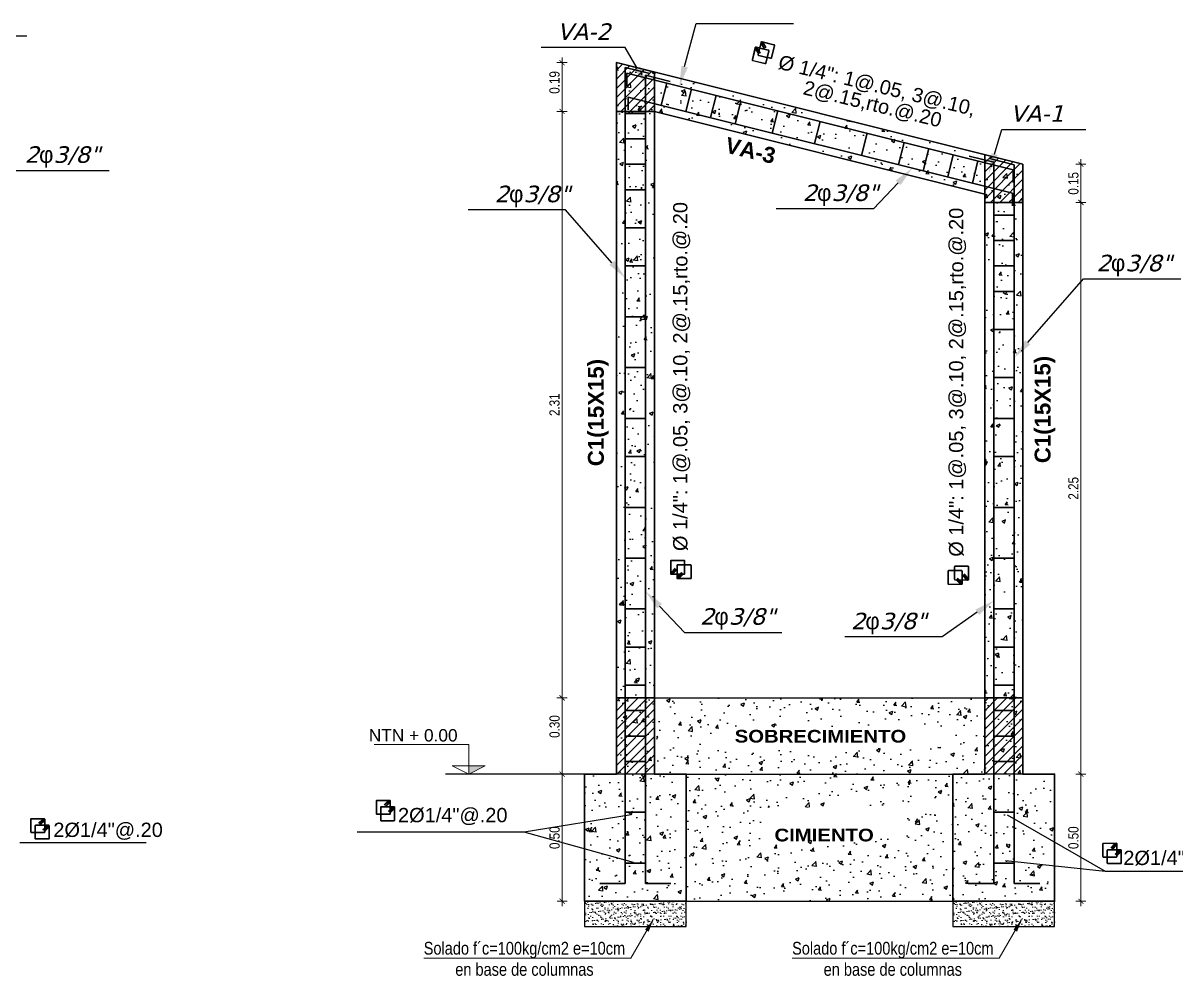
# Model space of a CAD drawing. Header units: metres. Extents: x 912 to 1393, y 476 to 584.
# Drawn here: x 1207.503 to 1212.041, y 494.8 to 498.55 of the extents above; entities that cross this region are included whole.
import ezdxf
from ezdxf import colors
from ezdxf.entities.mleader import LeaderData, LeaderLine
from ezdxf.math import Vec2, Vec3

# ---------------------------------------------------------------- set-up
doc = ezdxf.new("R2010")
doc.units = ezdxf.units.M
doc.linetypes.add('ACAD_ISO04W100', pattern=[30, 24, -3, 0, -3])
for name, color, linetype, lineweight in [('-Achurado', 251, 'Continuous', 5), ('-Acotado', 251, 'Continuous', 5), ('01', 7, 'Continuous', 35), ('A_Columnas', 7, 'Continuous', 40), ('Cotas', 7, 'Continuous', 20), ('Especificaciones', 7, 'Continuous', 20), ('Flechas', 122, 'Continuous', 20), ('Muro Alto', 5, 'Continuous', 40), ('pisos', 8, 'Continuous', 13), ('PL-03', 7, 'Continuous', 30), ('TEXTO', 7, 'Continuous', 20)]:
    doc.layers.add(name, color=color, linetype=linetype, lineweight=lineweight)
doc.layers.add('FIC-2ES_TEXTO', color=7, linetype='Continuous')
doc.styles.add('-Arial Narrow', font='ARIALN.TTF')
doc.styles.add('ARIAL', font='arial.ttf')
doc.styles.add('R80_50', font='verdanai.ttf', dxfattribs={"height": 0.065})
doc.styles.add('ROMANS', font='ARIALN.TTF')
doc.styles.add('style1', font='arial.ttf')
doc.styles.add('sw 721', font='swissel.ttf')
doc.dimstyles.new('corte 25', dxfattribs={"dimtxt": 0.05, "dimasz": 0.025, "dimexe": 0.025, "dimexo": 0.0125, "dimgap": 0.025, "dimtad": 1, "dimtih": 1, "dimtoh": 1, "dimzin": 4, "dimdsep": 46, "dimtxsty": 'ARIAL', "dimblk": 'ARCHTICK', "dimcen": 0.025, "dimdle": 0.025, "dimclrd": 256, "dimclre": 256, "dimclrt": 7, "dimadec": 0, "dimazin": 0, "dimtfac": 1, "dimtix": 1, "dimtmove": 0, "dimatfit": 3, "dimfxl": 0.1, "dimlwd": -1, "dimarcsym": 0})
doc.dimstyles.new('Esc 1_20n', dxfattribs={"dimscale": 0.02, "dimtxt": 2, "dimasz": 1, "dimexe": 1, "dimexo": 1, "dimgap": 0.45, "dimtad": 1, "dimtoh": 1, "dimzin": 3, "dimdsep": 46, "dimtxsty": '-Arial Narrow', "dimblk": 'ARCHTICK', "dimcen": 1, "dimdle": 1, "dimclrd": 252, "dimclre": 252, "dimclrt": 252, "dimadec": 0, "dimazin": 0, "dimtfac": 1, "dimtix": 1, "dimtmove": 1, "dimatfit": 2, "dimldrblk": 'ARCHTICK', "dimfxl": 1, "dimfxlon": 1, "dimtolj": 2, "dimlwd": 5, "dimlwe": 5, "dimarcsym": 0})
pattern_1 = [(50, (-36.54164, -3.57818), (0.145747735, -0.012751268), [0.01524, -0.16764]), (355, (-36.54164, -3.57818), (-0.028194737, 0.152845476), [0.012192, -0.134112467]), (100.451445, (-36.5295, -3.57925), (0.117552998, 0.140094202), [0.012952007, -0.142472196]), (46.1842, (-36.54164, -3.53754), (0.216863233, -0.033633862), [0.02286, -0.25146]), (96.635558, (-36.52357, -3.54035), (0.189923307, 0.1979409), [0.01942802, -0.213708487]), (351.184151, (-36.54164, -3.53754), (0.189923307, 0.1979409), [0.018287974, -0.201167786]), (21, (-36.52132, -3.5477), (0.121291513, -0.081812159), [0.01524, -0.16764]), (326, (-36.52132, -3.5477), (0.049441623, 0.147350373), [0.012192, -0.134112]), (71.451445, (-36.51121, -3.55452), (0.170733135, 0.065538215), [0.012952007, -0.14247195]), (37.5, (-36.54164, -3.578183), (0.0024708826, 0.067644031), [0, -0.1324864, 0, -0.136144, 0, -0.13462]), (7.5, (-36.54164, -3.57818), (0.05345573, 0.08014446), [0, -0.0776224, 0, -0.1294384, 0, -0.051308]), (327.5, (-36.586955, -3.578183), (0.1084724761, -0.0045829952), [0, -0.0508, 0, -0.158496, 0, -0.210312]), (317.5, (-36.60728, -3.57818), (0.118503345, 0.020341193), [0, -0.06604, 0, -0.1052576, 0, -0.149352])]
pattern_2 = [(50, (-37.39164, -3.57818), (0.145747735, -0.012751268), [0.01524, -0.16764]), (355, (-37.39164, -3.57818), (-0.028194737, 0.152845476), [0.012192, -0.134112467]), (100.451445, (-37.3795, -3.57925), (0.117552998, 0.140094202), [0.012952007, -0.142472196]), (46.1842, (-37.39164, -3.53754), (0.216863233, -0.033633862), [0.02286, -0.25146]), (96.635558, (-37.37357, -3.54035), (0.189923307, 0.1979409), [0.01942802, -0.213708487]), (351.184151, (-37.39164, -3.53754), (0.189923307, 0.1979409), [0.018287974, -0.201167786]), (21, (-37.37132, -3.5477), (0.121291513, -0.081812159), [0.01524, -0.16764]), (326, (-37.37132, -3.5477), (0.049441623, 0.147350373), [0.012192, -0.134112]), (71.451445, (-37.36121, -3.55452), (0.170733135, 0.065538215), [0.012952007, -0.14247195]), (37.5, (-37.39164, -3.578183), (0.0024708826, 0.067644031), [0, -0.1324864, 0, -0.136144, 0, -0.13462]), (7.5, (-37.39164, -3.57818), (0.05345573, 0.08014446), [0, -0.0776224, 0, -0.1294384, 0, -0.051308]), (327.5, (-37.436955, -3.578183), (0.1084724761, -0.0045829952), [0, -0.0508, 0, -0.158496, 0, -0.210312]), (317.5, (-37.45728, -3.57818), (0.118503345, 0.020341193), [0, -0.06604, 0, -0.1052576, 0, -0.149352])]

# ---------------------------------------------------------------- blocks, each defined once
blk = doc.blocks.new('ESTRIBOS')
at = {"layer": 'Especificaciones', "linetype": 'ACAD_ISO04W100'}
for p, q in [((1246.6824, 500.7601), (1246.6824, 500.808)), ((1246.6855, 500.8065), (1246.6994, 500.7926)), ((1246.6994, 500.8125), (1246.6869, 500.8125)), ((1246.6994, 500.8101), (1246.6869, 500.8101)), ((1246.6884, 500.8095), (1246.6994, 500.7984)), ((1246.6913, 500.8101), (1246.6994, 500.8019)), ((1246.6994, 500.7855), (1246.6994, 500.8334)), ((1246.7007, 500.8302), (1246.7181, 500.8128)), ((1246.7019, 500.7855), (1246.7019, 500.829)), ((1246.7349, 500.8125), (1246.7019, 500.8125)), ((1246.7349, 500.8101), (1246.7019, 500.8101)), ((1246.7025, 500.8319), (1246.7199, 500.8145)), ((1246.7519, 500.8379), (1246.7039, 500.8379)), ((1246.7519, 500.8354), (1246.7039, 500.8354)), ((1246.7054, 500.8348), (1246.7228, 500.8174)), ((1246.7083, 500.8354), (1246.7245, 500.8192)), ((1246.7199, 500.8145), (1246.7181, 500.8128)), ((1246.7369, 500.808), (1246.7369, 500.7601)), ((1246.7394, 500.8083), (1246.7394, 500.7601)), ((1246.7539, 500.8334), (1246.7539, 500.7855)), ((1246.7564, 500.8337), (1246.7564, 500.7855)), ((1246.6837, 500.8048), (1246.6994, 500.7891)), ((1246.6849, 500.7601), (1246.6849, 500.8037)), ((1246.7019, 500.7994), (1246.7075, 500.7938)), ((1246.7019, 500.796), (1246.7058, 500.7921)), ((1246.7019, 500.7901), (1246.7029, 500.7891)), ((1246.7029, 500.7891), (1246.7019, 500.7882)), ((1246.7039, 500.7834), (1246.7369, 500.7834)), ((1246.7039, 500.7809), (1246.7369, 500.7809)), ((1246.7075, 500.7938), (1246.7058, 500.7921)), ((1246.7394, 500.7834), (1246.7519, 500.7834)), ((1246.7394, 500.7809), (1246.7519, 500.7809)), ((1246.6869, 500.7581), (1246.7349, 500.7581)), ((1246.6869, 500.7556), (1246.7349, 500.7556))]:
    blk.add_line(p, q, dxfattribs=at)
for centre, radius, start, end in [((1246.6869, 500.808), 0.00452, 90, 225), ((1246.6869, 500.808), 0.00206, 45.0001, 225), ((1246.7039, 500.8334), 0.00452, 90, 225), ((1246.7039, 500.8334), 0.00206, 45.0001, 225), ((1246.7349, 500.808), 0.00452, 0, 90), ((1246.7349, 500.808), 0.00206, 0, 90), ((1246.7519, 500.8334), 0.00452, 0, 90), ((1246.7519, 500.8334), 0.00206, 0, 90), ((1246.7039, 500.7855), 0.00452, 180, 270), ((1246.7039, 500.7855), 0.00206, 180, 270), ((1246.7519, 500.7855), 0.00452, 270, 0), ((1246.7519, 500.7855), 0.00206, 270, 0), ((1246.6869, 500.7601), 0.00452, 180, 270), ((1246.6869, 500.7601), 0.00206, 180, 270), ((1246.7349, 500.7601), 0.00206, 270, 0), ((1246.7349, 500.7601), 0.00452, 270, 0)]:
    blk.add_arc(centre, radius, start, end, dxfattribs=at)
blk = doc.blocks.new('NPT-c2')
at = {"color": 0, "lineweight": 5}
for p, q in [((0, 0.361), (-1.15, 0.361)), ((0, 0), (0, 0.361)), ((-0.253, 0), (0.253, 0)), ((-0.2, 0.1), (0.2, 0.1)), ((0, 0), (-0.2, 0.1)), ((0, 0), (0.2, 0.1))]:
    blk.add_line(p, q, dxfattribs=at)
blk.add_solid([(0.2, 0.1), (0, 0.1), (0, 0)], dxfattribs=at)
at = {"style": 'ARIAL'}
blk.add_attdef('NPT%%P0.00', (-1.089, 0.48), '', height=0.15, dxfattribs=at)
blk = doc.blocks.new('_ArchTick')
at = {"layer": 'pisos', "color": 0, "const_width": 0.15}
blk.add_lwpolyline([(-0.5, -0.5), (0.5, 0.5)], dxfattribs=at)
blk = doc.blocks.new('*D141')
at = {"layer": '-Acotado', "color": 252, "lineweight": 5, "transparency": 16777216}
for p, q in [((1209.6245, 495.5741), (1209.6245, 495.9141)), ((1209.6445, 495.8941), (1209.6045, 495.8941)), ((1209.6445, 495.5941), (1209.6045, 495.5941))]:
    blk.add_line(p, q, dxfattribs=at)
at = {"layer": 'DEFPOINTS', "color": 0, "lineweight": 20, "transparency": 16777216}
for p in [(1209.6245, 495.8941), (1209.7655, 495.8941), (1209.7666, 495.5941)]:
    blk.add_point(p, dxfattribs=at)
at = {"layer": '-Acotado', "color": 252, "lineweight": 5, "transparency": 16777216, "xscale": 0.02, "yscale": 0.02, "zscale": 0.02}
for p, rotation in [((1209.6245, 495.8941), 90), ((1209.6245, 495.5941), 270)]:
    blk.add_blockref('_ArchTick', p, dxfattribs=dict(at, rotation=rotation))
at = {"layer": '-Acotado', "color": 252, "transparency": 16777216, "insert": (1209.5951, 495.7816), "char_height": 0.04, "attachment_point": 5, "rotation": 90, "style": '-Arial Narrow'}
blk.add_mtext('\\A2;0.30', dxfattribs=at)
blk = doc.blocks.new('*D140')
at = {"layer": '-Acotado', "color": 252, "lineweight": 5, "transparency": 16777216}
for p, q in [((1209.6242, 495.8741), (1209.6242, 498.222)), ((1209.6442, 498.202), (1209.6042, 498.202)), ((1209.6442, 495.8941), (1209.6042, 495.8941))]:
    blk.add_line(p, q, dxfattribs=at)
at = {"layer": 'DEFPOINTS', "color": 0, "lineweight": 20, "transparency": 16777216}
for p in [(1209.6242, 498.202), (1209.7655, 498.202), (1209.7655, 495.8941)]:
    blk.add_point(p, dxfattribs=at)
at = {"layer": '-Acotado', "color": 252, "lineweight": 5, "transparency": 16777216, "xscale": 0.02, "yscale": 0.02, "zscale": 0.02}
for p, rotation in [((1209.6242, 498.202), 90), ((1209.6242, 495.8941), 270)]:
    blk.add_blockref('_ArchTick', p, dxfattribs=dict(at, rotation=rotation))
at = {"layer": '-Acotado', "color": 252, "transparency": 16777216, "insert": (1209.5948, 497.048), "char_height": 0.04, "attachment_point": 5, "rotation": 90, "style": '-Arial Narrow'}
blk.add_mtext('\\A2;2.31', dxfattribs=at)
blk = doc.blocks.new('*D147')
at = {"layer": '-Acotado', "color": 252, "lineweight": 5, "transparency": 16777216}
for p, q in [((1209.6242, 498.182), (1209.6242, 498.4141)), ((1209.6442, 498.3941), (1209.6042, 498.3941)), ((1209.6442, 498.202), (1209.6042, 498.202))]:
    blk.add_line(p, q, dxfattribs=at)
at = {"layer": 'DEFPOINTS', "color": 0, "lineweight": 20, "transparency": 16777216}
for p in [(1209.6242, 498.3941), (1209.7655, 498.3941), (1209.7655, 498.202)]:
    blk.add_point(p, dxfattribs=at)
at = {"layer": '-Acotado', "color": 252, "lineweight": 5, "transparency": 16777216, "xscale": 0.02, "yscale": 0.02, "zscale": 0.02}
for p, rotation in [((1209.6242, 498.3941), 90), ((1209.6242, 498.202), 270)]:
    blk.add_blockref('_ArchTick', p, dxfattribs=dict(at, rotation=rotation))
at = {"layer": '-Acotado', "color": 252, "transparency": 16777216, "insert": (1209.5948, 498.3163), "char_height": 0.04, "attachment_point": 5, "rotation": 90, "style": '-Arial Narrow'}
blk.add_mtext('\\A2;0.19', dxfattribs=at)
blk = doc.blocks.new('*D144')
at = {"layer": '-Acotado', "color": 252, "lineweight": 5, "transparency": 16777216}
for p, q in [((1211.6666, 495.5741), (1211.6666, 497.8641)), ((1211.6466, 497.8441), (1211.6866, 497.8441)), ((1211.6466, 495.5941), (1211.6866, 495.5941))]:
    blk.add_line(p, q, dxfattribs=at)
at = {"layer": 'DEFPOINTS', "color": 0, "lineweight": 20, "transparency": 16777216}
for p in [(1211.4381, 497.8441), (1211.6666, 497.8441), (1211.4381, 495.5941)]:
    blk.add_point(p, dxfattribs=at)
at = {"layer": '-Acotado', "color": 252, "lineweight": 5, "transparency": 16777216, "xscale": 0.02, "yscale": 0.02, "zscale": 0.02}
for p, rotation in [((1211.6666, 497.8441), 90), ((1211.6666, 495.5941), 270)]:
    blk.add_blockref('_ArchTick', p, dxfattribs=dict(at, rotation=rotation))
at = {"layer": '-Acotado', "color": 252, "transparency": 16777216, "insert": (1211.6372, 496.7191), "char_height": 0.04, "attachment_point": 5, "rotation": 90, "style": '-Arial Narrow'}
blk.add_mtext('\\A2;2.25', dxfattribs=at)
blk = doc.blocks.new('*D143')
at = {"layer": '-Acotado', "color": 252, "lineweight": 5, "transparency": 16777216}
for p, q in [((1211.6466, 495.5941), (1211.6866, 495.5941)), ((1211.6666, 495.0741), (1211.6666, 495.6141)), ((1211.6466, 495.0941), (1211.6866, 495.0941))]:
    blk.add_line(p, q, dxfattribs=at)
at = {"layer": 'DEFPOINTS', "color": 0, "lineweight": 20, "transparency": 16777216}
for p in [(1211.5631, 495.5941), (1211.6666, 495.5941), (1211.5631, 495.0941)]:
    blk.add_point(p, dxfattribs=at)
at = {"layer": '-Acotado', "color": 252, "lineweight": 5, "transparency": 16777216, "xscale": 0.02, "yscale": 0.02, "zscale": 0.02}
for p, rotation in [((1211.6666, 495.5941), 90), ((1211.6666, 495.0941), 270)]:
    blk.add_blockref('_ArchTick', p, dxfattribs=dict(at, rotation=rotation))
at = {"layer": '-Acotado', "color": 252, "transparency": 16777216, "insert": (1211.6372, 495.3441), "char_height": 0.04, "attachment_point": 5, "rotation": 90, "style": '-Arial Narrow'}
blk.add_mtext('\\A2;0.50', dxfattribs=at)
blk = doc.blocks.new('*D145')
at = {"layer": '-Acotado', "color": 252, "lineweight": 5, "transparency": 16777216}
for p, q in [((1211.6466, 497.9941), (1211.6866, 497.9941)), ((1211.6666, 497.8241), (1211.6666, 498.0141)), ((1211.6466, 497.8441), (1211.6866, 497.8441))]:
    blk.add_line(p, q, dxfattribs=at)
at = {"layer": 'DEFPOINTS', "color": 0, "lineweight": 20, "transparency": 16777216}
for p in [(1211.4381, 497.9941), (1211.6666, 497.9941), (1211.4381, 497.8441)]:
    blk.add_point(p, dxfattribs=at)
at = {"layer": '-Acotado', "color": 252, "lineweight": 5, "transparency": 16777216, "xscale": 0.02, "yscale": 0.02, "zscale": 0.02}
for p, rotation in [((1211.6666, 497.9941), 90), ((1211.6666, 497.8441), 270)]:
    blk.add_blockref('_ArchTick', p, dxfattribs=dict(at, rotation=rotation))
at = {"layer": '-Acotado', "color": 252, "transparency": 16777216, "insert": (1211.6372, 497.9191), "char_height": 0.04, "attachment_point": 5, "rotation": 90, "style": '-Arial Narrow'}
blk.add_mtext('\\A2;0.15', dxfattribs=at)
blk = doc.blocks.new('*D142')
at = {"layer": '-Acotado', "color": 252, "lineweight": 5, "transparency": 16777216}
for p, q in [((1209.6445, 495.5941), (1209.6045, 495.5941)), ((1209.6245, 495.0741), (1209.6245, 495.6141)), ((1209.6445, 495.0941), (1209.6045, 495.0941))]:
    blk.add_line(p, q, dxfattribs=at)
at = {"layer": 'DEFPOINTS', "color": 0, "lineweight": 20, "transparency": 16777216}
for p in [(1209.6245, 495.5941), (1209.7131, 495.5941), (1209.7131, 495.0941)]:
    blk.add_point(p, dxfattribs=at)
at = {"layer": '-Acotado', "color": 252, "lineweight": 5, "transparency": 16777216, "xscale": 0.02, "yscale": 0.02, "zscale": 0.02}
for p, rotation in [((1209.6245, 495.5941), 90), ((1209.6245, 495.0941), 270)]:
    blk.add_blockref('_ArchTick', p, dxfattribs=dict(at, rotation=rotation))
at = {"layer": '-Acotado', "color": 252, "transparency": 16777216, "insert": (1209.5951, 495.3441), "char_height": 0.04, "attachment_point": 5, "rotation": 90, "style": '-Arial Narrow'}
blk.add_mtext('\\A2;0.50', dxfattribs=at)

msp = doc.modelspace()

# ---------------------------------------------------------------- hatches: boundary and pattern name
at = {"layer": '-Achurado', "lineweight": 5}
h = msp.add_hatch(dxfattribs=at)
h.set_pattern_fill('AR-SAND', color=256, scale=0.0005)
h.set_pattern_definition([(37.5, (10.303913, -6e-14), (-0.00080001565, 0.02447066187), [0, -0.019304, 0, -0.02159, 0, -0.0206375]), (7.5, (10.303913, -6e-14), (0.02247616416, 0.035841255), [0, -0.010414, 0, -0.017399, 0, -0.0066675]), (327.5, (10.288292, -6e-14), (0.0395496185, 7.185923e-05), [0, -0.00635, 0, -0.02286, 0, -0.029845]), (317.5, (10.288292, -6e-14), (0.0381778226, 0.0111464662), [0, -0.003175, 0, -0.014986, 0, -0.017145])])
h.paths.add_polyline_path([(1210.1131, 495.0941), (1209.7131, 495.0941), (1209.7131, 494.9941), (1210.1131, 494.9941)])
h = msp.add_hatch(dxfattribs=at)
h.set_pattern_fill('AR-SAND', color=256, scale=0.0005)
h.set_pattern_definition([(37.5, (11.753913, 0), (-0.00080001565, 0.02447066187), [0, -0.019304, 0, -0.02159, 0, -0.0206375]), (7.5, (11.753913, 0), (0.02247616416, 0.035841255), [0, -0.010414, 0, -0.017399, 0, -0.0066675]), (327.5, (11.738292, 0), (0.0395496185, 7.185923e-05), [0, -0.00635, 0, -0.02286, 0, -0.029845]), (317.5, (11.738292, 0), (0.0381778226, 0.0111464662), [0, -0.003175, 0, -0.014986, 0, -0.017145])])
h.paths.add_polyline_path([(1211.5631, 495.0941), (1211.1631, 495.0941), (1211.1631, 494.9941), (1211.5631, 494.9941)])
at = {"true_color": 0x636466}
h = msp.add_hatch(dxfattribs=at)
h.set_pattern_fill('AR-CONC', color=251, scale=0.0008)
h.set_pattern_definition([(50, (-36.54164, -3.12818), (0.145747735, -0.012751268), [0.01524, -0.16764]), (355, (-36.54164, -3.12818), (-0.028194737, 0.152845476), [0.012192, -0.134112467]), (100.451445, (-36.5295, -3.12925), (0.117552998, 0.140094202), [0.012952007, -0.142472196]), (46.1842, (-36.54164, -3.08754), (0.216863233, -0.033633862), [0.02286, -0.25146]), (96.635558, (-36.52357, -3.09035), (0.189923307, 0.1979409), [0.01942802, -0.213708487]), (351.184151, (-36.54164, -3.08754), (0.189923307, 0.1979409), [0.018287974, -0.201167786]), (21, (-36.52132, -3.0977), (0.121291513, -0.081812159), [0.01524, -0.16764]), (326, (-36.52132, -3.0977), (0.049441623, 0.147350373), [0.012192, -0.134112]), (71.451445, (-36.51121, -3.10452), (0.170733135, 0.065538215), [0.012952007, -0.14247195]), (37.5, (-36.54164, -3.128183), (0.0024708826, 0.067644031), [0, -0.1324864, 0, -0.136144, 0, -0.13462]), (7.5, (-36.54164, -3.12818), (0.05345573, 0.08014446), [0, -0.0776224, 0, -0.1294384, 0, -0.051308]), (327.5, (-36.586955, -3.128183), (0.1084724761, -0.0045829952), [0, -0.0508, 0, -0.158496, 0, -0.210312]), (317.5, (-36.60728, -3.12818), (0.118503345, 0.020341193), [0, -0.06604, 0, -0.1052576, 0, -0.149352])])
h.paths.add_polyline_path([(1209.8381, 498.3941), (1211.2881, 498.0316), (1211.2881, 497.877), (1209.8381, 498.2441)])
h = msp.add_hatch(dxfattribs=at)
h.set_pattern_fill('AR-CONC', color=251, scale=0.0008)
h.set_pattern_definition(pattern_1)
h.paths.add_polyline_path([(1209.8381, 498.2441), (1209.9881, 498.2441), (1209.9881, 495.5941), (1209.8381, 495.5941)])
h = msp.add_hatch(dxfattribs=at)
h.set_pattern_fill('AR-CONC', color=251, scale=0.0008)
h.set_pattern_definition(pattern_2)
h.paths.add_polyline_path([(1211.2881, 498.0316), (1211.4381, 497.9941), (1211.4381, 495.5941), (1211.2881, 495.5941)])
h = msp.add_hatch(dxfattribs=at)
h.set_pattern_fill('AR-CONC', color=251, scale=0.0008)
h.set_pattern_definition(pattern_1)
h.paths.add_polyline_path([(1209.8381, 495.8941), (1209.8381, 495.5941), (1209.7143, 495.5941), (1209.7143, 495.0941), (1210.2381, 495.0941), (1210.2381, 495.5941), (1209.9881, 495.5941), (1209.9881, 495.8941)])
h = msp.add_hatch(dxfattribs=at)
h.set_pattern_fill('AR-CONC', color=251, scale=0.0008)
h.set_pattern_definition(pattern_1)
h.paths.add_polyline_path([(1210.259, 495.6866), (1211.155, 495.7017), (1211.1588, 495.7773), (1210.2515, 495.7811)], flags=16)
h.paths.add_polyline_path([(1209.9881, 495.8941), (1209.9988, 495.6941), (1209.9881, 495.6941), (1209.9881, 495.5941), (1210.1131, 495.5941), (1212.0131, 495.5941), (1211.2881, 495.5941), (1211.2881, 495.8941)])
h = msp.add_hatch(dxfattribs=at)
h.set_pattern_fill('AR-CONC', color=251, scale=0.0008)
h.set_pattern_definition(pattern_2)
h.paths.add_polyline_path([(1211.5631, 495.5941), (1211.4381, 495.5941), (1211.4381, 495.8941), (1211.2881, 495.8941), (1211.2885, 495.5941), (1211.1631, 495.5941), (1211.1631, 495.0941), (1211.5631, 495.0941)])
h = msp.add_hatch(dxfattribs=at)
h.set_pattern_fill('AR-CONC', color=251, scale=0.0008)
h.set_pattern_definition(pattern_1)
h.paths.add_polyline_path([(1211.1631, 495.5941), (1210.2381, 495.5941), (1210.2381, 495.0941), (1211.1631, 495.0941)])
h.paths.add_polyline_path([(1210.418, 495.3494), (1210.9669, 495.3494), (1210.982, 495.4696), (1210.3992, 495.4621)], flags=16)
at = {"layer": 'Muro Alto', "lineweight": 20, "true_color": 0x636466}
h = msp.add_hatch(dxfattribs=at)
h.set_pattern_fill('LINE', color=251, scale=0.008, angle=45)
h.set_pattern_definition([(45, (-47.397148, -3.128183), (-0.01796051224, 0.01796051224), [])])
h.paths.add_polyline_path([(1209.8381, 498.202), (1209.9881, 498.202), (1209.9881, 498.3566), (1209.8381, 498.3941)])
h = msp.add_hatch(dxfattribs=at)
h.set_pattern_fill('LINE', color=251, scale=0.008, angle=45)
h.set_pattern_definition([(45, (-45.947148, -3.528183), (-0.01796051224, 0.01796051224), [])])
h.paths.add_polyline_path([(1211.2881, 497.8441), (1211.4381, 497.8441), (1211.4381, 497.9941), (1211.2881, 498.0316)])
h = msp.add_hatch(dxfattribs=at)
h.set_pattern_fill('LINE', color=251, scale=0.008, angle=45)
h.set_pattern_definition([(45, (-37.746755, -3.578183), (-0.01796051224, 0.01796051224), [])])
h.paths.add_polyline_path([(1209.8381, 495.8941), (1209.9881, 495.8941), (1209.9881, 495.5941), (1209.8381, 495.5941)])
h = msp.add_hatch(dxfattribs=at)
h.set_pattern_fill('LINE', color=251, scale=0.008, angle=45)
h.set_pattern_definition([(45, (-36.296755, -3.578183), (-0.01796051224, 0.01796051224), [])])
h.paths.add_polyline_path([(1211.2881, 495.8941), (1211.4381, 495.8941), (1211.4381, 495.5941), (1211.2881, 495.5941)])

# ---------------------------------------------------------------- linework, layer by layer
for p, q in [((1209.7131, 495.0941), (1209.7131, 494.9941)), ((1210.1131, 494.9941), (1210.1131, 495.0941)), ((1211.1631, 495.0941), (1211.1631, 494.9941)), ((1211.5631, 494.9941), (1211.5631, 495.0941)), ((1209.7131, 494.9941), (1210.1131, 494.9941)), ((1211.1631, 494.9941), (1211.5631, 494.9941))]:
    msp.add_line(p, q)
for points in [[(1209.8381, 495.8941), (1209.9881, 495.8941), (1209.9881, 495.5941), (1209.8381, 495.5941)], [(1211.2881, 495.8941), (1211.4381, 495.8941), (1211.4381, 495.5941), (1211.2881, 495.5941)]]:
    msp.add_lwpolyline(points, close=True)
for points in [[(1209.9881, 495.8941), (1211.2881, 495.8941)], [(1209.7131, 495.5941), (1209.1657, 495.5941)], [(1210.1131, 495.5941), (1211.1631, 495.5941)], [(1209.8963, 495.4346), (1209.4747, 495.3657)], [(1211.3768, 495.4345), (1211.7618, 495.2123)], [(1209.4747, 495.3657), (1208.818, 495.3656)], [(1209.9051, 495.2468), (1209.4747, 495.3657)], [(1207.4897, 495.3247), (1207.9869, 495.3247)], [(1211.3694, 495.2548), (1211.7618, 495.2123)], [(1211.7618, 495.2123), (1212.2591, 495.2123)], [(1210.1131, 495.0941), (1211.1631, 495.0941)]]:
    msp.add_lwpolyline(points)
at = {"layer": '01', "color": 5, "lineweight": 30}
for p, q in [((1209.8731, 495.1641), (1209.8731, 498.375)), ((1209.9531, 498.355), (1209.9531, 498.3554)), ((1209.9531, 495.1641), (1209.9531, 498.3447)), ((1209.8846, 498.2088), (1209.8846, 498.2588)), ((1211.3243, 495.1641), (1211.3243, 498.0019)), ((1211.4043, 495.1641), (1211.4043, 497.9922)), ((1211.3967, 497.8807), (1211.3967, 497.8307)), ((1211.4043, 497.7941), (1211.3243, 497.7941)), ((1211.4043, 497.6941), (1211.3243, 497.6941)), ((1211.4043, 497.5941), (1211.3243, 497.5941)), ((1211.4043, 497.4941), (1211.3243, 497.4941)), ((1211.4043, 497.3441), (1211.3243, 497.3441)), ((1211.4043, 497.1548), (1211.3243, 497.1548)), ((1209.7731, 495.1641), (1209.8731, 495.1641)), ((1210.0531, 495.1641), (1209.9531, 495.1641)), ((1211.2231, 495.1641), (1211.3243, 495.1641)), ((1211.5043, 495.1641), (1211.4043, 495.1641))]:
    msp.add_line(p, q, dxfattribs=at)
at = {"layer": '01', "lineweight": 30}
for p, q in [((1209.8381, 496.8032), (1209.8381, 498.2441)), ((1209.9881, 495.6941), (1209.9881, 498.2606)), ((1211.2881, 495.6941), (1211.2881, 498.0316)), ((1211.4381, 495.6941), (1211.4381, 497.9941)), ((1209.8381, 495.6941), (1209.8381, 497.9441)), ((1211.4381, 497.8441), (1211.2881, 497.8441)), ((1211.4381, 495.6941), (1211.4381, 497.8441))]:
    msp.add_line(p, q, dxfattribs=at)
msp.add_lwpolyline([(1209.9881, 498.202), (1209.8381, 498.202), (1209.8381, 498.3941), (1209.9881, 498.3566)], close=True, dxfattribs=at)
for points in [[(1209.8381, 498.3941), (1211.4381, 497.9941)], [(1209.9881, 498.202), (1211.2881, 497.877)], [(1209.7131, 495.0941), (1210.1131, 495.0941), (1210.1131, 495.5941), (1209.9881, 495.5941), (1209.9881, 495.8941), (1209.8381, 495.8941), (1209.8381, 495.5941), (1209.7131, 495.5941), (1209.7131, 495.0941)], [(1211.1631, 495.0941), (1211.5631, 495.0941), (1211.5631, 495.5941), (1211.4381, 495.5941), (1211.4381, 495.8941), (1211.2881, 495.8941), (1211.2881, 495.5941), (1211.1631, 495.5941), (1211.1631, 495.0941)], [(1209.8381, 495.4441), (1209.838, 495.4441)]]:
    msp.add_lwpolyline(points, dxfattribs=at)
at = {"layer": '01', "color": 5, "lineweight": 30}
for points in [[(1209.8731, 498.375), (1209.9702, 498.3508)], [(1209.8799, 498.3027), (1209.8799, 498.3527), (1211.3996, 497.9728), (1211.3996, 497.9228)], [(1209.9531, 498.3447), (1210.0502, 498.3205)], [(1210.0366, 498.3135), (1210.0148, 498.2262)], [(1210.1337, 498.2893), (1210.1118, 498.202)], [(1210.2307, 498.265), (1210.2088, 498.1777)], [(1209.8846, 498.2588), (1211.3967, 497.8807)], [(1210.3277, 498.2408), (1210.3059, 498.1534)], [(1209.9531, 498.1941), (1209.8731, 498.1941)], [(1210.4732, 498.2044), (1210.4514, 498.1171)], [(1210.6179, 498.0754), (1210.6398, 498.1627)], [(1209.9531, 498.0941), (1209.8731, 498.0941)], [(1210.8031, 498.0291), (1210.8249, 498.1165)], [(1210.9486, 497.9928), (1210.9704, 498.0801)], [(1211.0456, 497.9685), (1211.0674, 498.0558)], [(1209.9531, 497.9941), (1209.8731, 497.9941)], [(1211.1426, 497.9443), (1211.1644, 498.0316)], [(1211.3243, 498.0019), (1211.2273, 498.0262)], [(1211.2396, 497.92), (1211.2615, 498.0073)], [(1211.4043, 497.9922), (1211.3073, 498.0165)], [(1209.9531, 497.8941), (1209.8731, 497.8941)], [(1209.9531, 497.7441), (1209.8731, 497.7441)], [(1209.9531, 497.5941), (1209.8731, 497.5941)], [(1209.9531, 497.3941), (1209.8731, 497.3941)], [(1209.9531, 497.1941), (1209.8731, 497.1941)], [(1209.9531, 496.9941), (1209.8731, 496.9941)], [(1211.4043, 496.9941), (1211.3243, 496.9941)], [(1209.8731, 496.8441), (1209.9531, 496.8441)], [(1211.3243, 496.8441), (1211.4043, 496.8441)], [(1209.8731, 496.6441), (1209.9531, 496.6441)], [(1211.3243, 496.6441), (1211.4043, 496.6441)], [(1209.8731, 496.4441), (1209.9531, 496.4441)], [(1211.3243, 496.4441), (1211.4043, 496.4441)], [(1209.8731, 496.2441), (1209.9531, 496.2441)], [(1211.3243, 496.2441), (1211.4043, 496.2441)], [(1209.8731, 496.0941), (1209.9531, 496.0941)], [(1211.3243, 496.0941), (1211.4043, 496.0941)], [(1209.8731, 495.9441), (1209.9531, 495.9441)], [(1211.3243, 495.9441), (1211.4043, 495.9441)], [(1209.8731, 495.8441), (1209.9531, 495.8441)], [(1211.3243, 495.8441), (1211.4043, 495.8441)], [(1209.8731, 495.7441), (1209.9531, 495.7441)], [(1211.3243, 495.7441), (1211.4043, 495.7441)], [(1209.8731, 495.6441), (1209.9531, 495.6441)], [(1211.3243, 495.6441), (1211.4043, 495.6441)], [(1209.8731, 495.4441), (1209.9531, 495.4441)], [(1211.4043, 495.4441), (1211.3243, 495.4441)], [(1209.8731, 495.2441), (1209.9531, 495.2441)], [(1211.4043, 495.2441), (1211.3243, 495.2441)]]:
    msp.add_lwpolyline(points, dxfattribs=at)

# ---------------------------------------------------------------- block references
at = {"layer": 'FIC-2ES_TEXTO'}
ref = msp.add_blockref('NPT-c2', (1209.2568, 495.5941), dxfattribs=dict(at, xscale=0.323333650981178, yscale=0.323333650981178, zscale=0.323333650981178))
ref.add_attrib('NPT%%P0.00', 'NTN + 0.00', (1208.8635, 495.7227), dxfattribs={"layer": '0', "color": 0, "height": 0.04869, "style": 'sw 721'})
at = {"layer": 'Muro Alto', "color": 4, "lineweight": 20}
for p, rotation in [((-119.1527, 305.1691), 346.3855764026065), ((1710.8888, -750.32), 90)]:
    msp.add_blockref('ESTRIBOS', p, dxfattribs=dict(at, rotation=rotation))
at = {"layer": 'Muro Alto', "color": 4, "lineweight": 20, "xscale": -1, "rotation": 270}
msp.add_blockref('ESTRIBOS', (710.3874, -750.3425), dxfattribs=at)
at = {"layer": 'Muro Alto', "color": 4, "lineweight": 20, "xscale": -1}
for p in [(2455.6487, -5.3459), (2454.2886, -5.4178), (2458.5086, -5.5147)]:
    msp.add_blockref('ESTRIBOS', p, dxfattribs=at)

# ---------------------------------------------------------------- texts
at = {"layer": 'A_Columnas', "lineweight": 9, "attachment_point": 5, "style": 'style1'}
for s, insert, char_height, width, rotation in [('\\pxsm0.8;Ø 1/4": 1@.05, 3@.10, 2@.15,rto.@.20', (1210.8542, 498.263), 0.05625, 1.078848, 346.3856), ('{\\fArial|b1|i0|c0|p34;VA-3 }', (1210.3661, 498.0482), 0.0625, 0.8, 346.6514), ('\\pxsm0.8;Ø 1/4": 1@.05, 3@.10, 2@.15,rto.@.20', (1210.0951, 497.1589), 0.05625, 2.104752, 90), ('\\pxsm0.8;Ø 1/4": 1@.05, 3@.10, 2@.15,rto.@.20', (1211.1812, 497.1365), 0.05625, 2.104752, 90), ('{\\fArial|b1|i0|c0|p34;C1(15X15)}', (1209.7669, 497.0171), 0.0625, 0.8, 90), ('{\\fArial|b1|i0|c0|p34;C1(15X15)}', (1211.5251, 497.0291), 0.0625, 0.8, 90)]:
    msp.add_mtext(s, dxfattribs=dict(at, insert=insert, char_height=char_height, width=width, rotation=rotation))
at = {"layer": 'A_Columnas', "lineweight": 9, "char_height": 0.05625, "attachment_point": 5, "style": 'style1'}
for insert, width in [((1209.1941, 495.4274), 0.72), ((1207.8374, 495.3694), 0.62), ((1212.0491, 495.259), 0.62)]:
    msp.add_mtext('2Ø1/4"@.20', dxfattribs=dict(at, insert=insert, width=width))
at = {"layer": 'Especificaciones', "linetype": 'ACAD_ISO04W100', "char_height": 0.065, "width": 0.387333, "style": 'R80_50'}
for s, insert, attachment_point in [('VA-2', (1209.6052, 498.5487), 1), ('VA-1', (1211.3888, 498.2266), 1), ('2{\\fSymbol|b0|i0|c2|p18;f}3/8"', (1207.8069, 498.0649), 3), ('2{\\fSymbol|b0|i0|c2|p18;f}3/8"', (1209.3593, 497.9099), 1), ('2{\\fSymbol|b0|i0|c2|p18;f}3/8"', (1210.5716, 497.9148), 1), ('2{\\fSymbol|b0|i0|c2|p18;f}3/8"', (1212.0257, 497.6381), 3), ('2{\\fSymbol|b0|i0|c2|p18;f}3/8"', (1210.1672, 496.2473), 1), ('2{\\fSymbol|b0|i0|c2|p18;f}3/8"', (1211.0592, 496.2292), 3)]:
    msp.add_mtext(s, dxfattribs=dict(at, insert=insert, attachment_point=attachment_point))
at = {"layer": 'PL-03', "char_height": 0.05, "width": 0.815284, "attachment_point": 2, "style": 'ROMANS'}
for insert in [(1209.4762, 494.9341), (1210.9262, 494.9341)]:
    msp.add_mtext('Solado f´c=100kg/cm2 e=10cm en base de columnas', dxfattribs=dict(at, insert=insert))
at = {"layer": 'TEXTO', "insert": (1210.979, 495.7684), "char_height": 0.05, "attachment_point": 3}
msp.add_mtext('{\\fArial Black|b0|i0|c0|p34;SOBRECIMIENTO}', dxfattribs=at)
at = {"layer": 'TEXTO', "insert": (1211.2736, 495.3795), "char_height": 0.05, "width": 1.235373, "attachment_point": 3}
msp.add_mtext('\\pxqc;{\\fArial Black|b0|i0|c0|p34;CIMIENTO}', dxfattribs=at)

# ---------------------------------------------------------------- dimensions: what is measured, and where the dimension line sits
at = {"layer": '-Acotado'}
for base, p1, p2, picture, middle in [((1209.6242, 498.3941), (1209.7655, 498.202), (1209.7655, 498.3941), '*D147', (1209.6242, 498.3163)), ((1209.6245, 495.8941), (1209.7666, 495.5941), (1209.7655, 495.8941), '*D141', (1209.6245, 495.7816))]:
    dim = msp.add_linear_dim(base=base, p1=p1, p2=p2, angle=270, dimstyle='Esc 1_20n', dxfattribs=at)
    dim.commit()
    dim.dimension.update_dxf_attribs({"geometry": picture, "text_midpoint": middle, "dimtype": 160})
for base, p1, p2, angle, picture, middle in [((1209.6242, 498.202), (1209.7655, 495.8941), (1209.7655, 498.202), 270, '*D140', (1209.5948, 497.048)), ((1211.6666, 497.8441), (1211.4381, 495.5941), (1211.4381, 497.8441), 90, '*D144', (1211.6372, 496.7191)), ((1209.6245, 495.5941), (1209.7131, 495.0941), (1209.7131, 495.5941), 90, '*D142', (1209.5951, 495.3441))]:
    dim = msp.add_linear_dim(base=base, p1=p1, p2=p2, angle=angle, dimstyle='Esc 1_20n', dxfattribs=at)
    dim.commit()
    dim.dimension.update_dxf_attribs({"geometry": picture, "text_midpoint": middle})
for p1, p2, distance, picture, middle in [((1211.4381, 497.8441), (1211.4381, 497.9941), -0.2285, '*D145', (1211.6372, 497.9191)), ((1211.5631, 495.0941), (1211.5631, 495.5941), -0.1035, '*D143', (1211.6372, 495.3441))]:
    dim = msp.add_aligned_dim(p1=p1, p2=p2, distance=distance, dimstyle='Esc 1_20n', dxfattribs=at)
    dim.commit()
    dim.dimension.update_dxf_attribs({"geometry": picture, "text_midpoint": middle})

# ---------------------------------------------------------------- leaders
at = {"layer": 'Cotas', "lineweight": 13, "ltscale": 0.1}
for points in [[(1209.9833, 495.0216), (1209.8953, 494.8704), (1209.08, 494.8704)], [(1211.4333, 495.0216), (1211.3453, 494.8704), (1210.53, 494.8704)]]:
    msp.add_leader(points, dimstyle='corte 25', override={"dimasz": 0.05, "dimgap": 0.0125, "dimtad": 0}, dxfattribs=at)
at = {"layer": 'Flechas', "color": 7}
ml = msp.add_multileader_mtext('Standard', dxfattribs=at)
ml.set_content('', color=7)
ml.set_leader_properties()
ml.build(insert=Vec2(0, 0))
ml.multileader.update_dxf_attribs({"dogleg_length": 0.6, "arrow_head_size": 0.08})
ctx = ml.context
ctx.base_point, ctx.char_height, ctx.arrow_head_size, ctx.landing_gap_size, ctx.plane_origin = Vec3(1210.5354, 498.5486), 0, 0.08, 0, Vec3(1210.374, 498.7725)
notes = []
notes.append((ctx, [(0, (1, 1, 0), (1210.1521, 498.5486), (1, 0), 0.3833, [(0, [(1210.0862, 498.3011)], 0, [])])]))
ctx.mtext.insert, ctx.mtext.rotation, ctx.mtext.flow_direction, ctx.mtext.extrusion = Vec3(1210.5354, 498.5486), 3.141593, 5, Vec3(0, 0, -1)
ml = msp.add_multileader_mtext('Standard', dxfattribs=at)
ml.set_content('', color=7)
ml.set_leader_properties()
ml.build(insert=Vec2(0, 0))
ml.multileader.update_dxf_attribs({"dogleg_length": 0.6, "arrow_head_size": 0.08})
ctx = ml.context
ctx.base_point, ctx.char_height, ctx.arrow_head_size, ctx.landing_gap_size, ctx.plane_origin = Vec3(1207.5181, 498.5003), 0, 0.08, 0, Vec3(1207.4246, 498.7242)
notes.append((ctx, [(0, (1, 1, 0), (1207.1875, 498.5003), (1, 0), 0.3305, [(0, [(1207.1358, 498.3267)], 0, [])])]))
ctx.mtext.insert, ctx.mtext.rotation, ctx.mtext.flow_direction, ctx.mtext.extrusion = Vec3(1207.5181, 498.5003), 3.141593, 5, Vec3(0, 0, -1)
ml = msp.add_multileader_mtext('Standard', dxfattribs=at)
ml.set_content('', color=7)
ml.set_leader_properties()
ml.build(insert=Vec2(0, 0))
ml.multileader.update_dxf_attribs({"dogleg_length": 0.6, "arrow_head_size": 0.08})
ctx = ml.context
ctx.base_point, ctx.char_height, ctx.arrow_head_size, ctx.landing_gap_size, ctx.plane_origin = Vec3(1209.5425, 498.4534), 0, 0.08, 0, Vec3(1209.636, 498.6774)
ctx.text_align_type = 2
notes.append((ctx, [(0, (1, 1, 0), (1209.873, 498.4534), (-1, 0), 0.3305, [(0, [(1209.9607, 498.3034)], 0, [])])]))
ctx.mtext.insert, ctx.mtext.rotation, ctx.mtext.alignment, ctx.mtext.flow_direction, ctx.mtext.extrusion = Vec3(1209.5425, 498.4534), 3.141593, 3, 5, Vec3(0, 0, -1)
ml = msp.add_multileader_mtext('Standard', dxfattribs=at)
ml.set_content('', color=7)
ml.set_leader_properties()
ml.build(insert=Vec2(0, 0))
ml.multileader.update_dxf_attribs({"dogleg_length": 0.6, "arrow_head_size": 0.08})
ctx = ml.context
ctx.base_point, ctx.char_height, ctx.arrow_head_size, ctx.landing_gap_size, ctx.plane_origin = Vec3(1211.6863, 498.1313), 0, 0.08, 0, Vec3(1211.5928, 498.3552)
notes.append((ctx, [(0, (1, 1, 0), (1211.3558, 498.1313), (1, 0), 0.3305, [(0, [(1211.3041, 497.9576)], 0, [])])]))
ctx.mtext.insert, ctx.mtext.rotation, ctx.mtext.flow_direction, ctx.mtext.extrusion = Vec3(1211.6863, 498.1313), 3.141593, 5, Vec3(0, 0, -1)
ml = msp.add_multileader_mtext('Standard', dxfattribs=at)
ml.set_content('', color=7)
ml.set_leader_properties()
ml.build(insert=Vec2(0, 0))
ml.multileader.update_dxf_attribs({"dogleg_length": 0.6, "arrow_head_size": 0.08})
ctx = ml.context
ctx.base_point, ctx.char_height, ctx.arrow_head_size, ctx.landing_gap_size, ctx.plane_origin = Vec3(1207.8414, 497.9696), 0, 0.08, 0, Vec3(1207.68, 498.1935)
notes.append((ctx, [(0, (1, 1, 0), (1207.4581, 497.9696), (1, 0), 0.3833, [(0, [(1207.1739, 497.6599)], 0, [])])]))
ctx.mtext.insert, ctx.mtext.rotation, ctx.mtext.flow_direction, ctx.mtext.extrusion = Vec3(1207.8414, 497.9696), 3.141593, 5, Vec3(0, 0, -1)
ml = msp.add_multileader_mtext('Standard', dxfattribs=at)
ml.set_content('', color=7)
ml.set_leader_properties()
ml.build(insert=Vec2(0, 0))
ml.multileader.update_dxf_attribs({"dogleg_length": 0.6, "arrow_head_size": 0.08})
ctx = ml.context
ctx.base_point, ctx.char_height, ctx.arrow_head_size, ctx.landing_gap_size, ctx.plane_origin = Vec3(1210.4676, 497.8194), 0, 0.08, 0, Vec3(1210.6289, 498.0434)
ctx.text_align_type = 2
notes.append((ctx, [(0, (1, 1, 0), (1210.8508, 497.8194), (-1, 0), 0.3833, [(0, [(1211.0025, 497.9793)], 0, [])])]))
ctx.mtext.insert, ctx.mtext.rotation, ctx.mtext.alignment, ctx.mtext.flow_direction, ctx.mtext.extrusion = Vec3(1210.4676, 497.8194), 3.141593, 3, 5, Vec3(0, 0, -1)
ml = msp.add_multileader_mtext('Standard', dxfattribs=at)
ml.set_content('', color=7)
ml.set_leader_properties()
ml.build(insert=Vec2(0, 0))
ml.multileader.update_dxf_attribs({"dogleg_length": 0.6, "arrow_head_size": 0.08})
ctx = ml.context
ctx.base_point, ctx.char_height, ctx.arrow_head_size, ctx.landing_gap_size, ctx.plane_origin = Vec3(1209.2552, 497.8146), 0, 0.08, 0, Vec3(1209.4166, 498.0386)
ctx.text_align_type = 2
notes.append((ctx, [(0, (1, 1, 0), (1209.6385, 497.8146), (-1, 0), 0.3833, [(0, [(1209.8731, 497.5466)], 0, [])])]))
ctx.mtext.insert, ctx.mtext.rotation, ctx.mtext.alignment, ctx.mtext.flow_direction, ctx.mtext.extrusion = Vec3(1209.2552, 497.8146), 3.141593, 3, 5, Vec3(0, 0, -1)
ml = msp.add_multileader_mtext('Standard', dxfattribs=at)
ml.set_content('', color=7)
ml.set_leader_properties()
ml.build(insert=Vec2(0, 0))
ml.multileader.update_dxf_attribs({"dogleg_length": 0.6, "arrow_head_size": 0.08})
ctx = ml.context
ctx.base_point, ctx.char_height, ctx.arrow_head_size, ctx.landing_gap_size, ctx.plane_origin = Vec3(1212.0603, 497.5428), 0, 0.08, 0, Vec3(1211.8989, 497.7668)
notes.append((ctx, [(0, (1, 1, 0), (1211.677, 497.5428), (1, 0), 0.3833, [(0, [(1211.4043, 497.2331)], 0, [])])]))
ctx.mtext.insert, ctx.mtext.rotation, ctx.mtext.flow_direction, ctx.mtext.extrusion = Vec3(1212.0603, 497.5428), 3.141593, 5, Vec3(0, 0, -1)
ml = msp.add_multileader_mtext('Standard', dxfattribs=at)
ml.set_content('', color=7)
ml.set_leader_properties()
ml.build(insert=Vec2(0, 0))
ml.multileader.update_dxf_attribs({"dogleg_length": 0.6, "arrow_head_size": 0.08})
ctx = ml.context
ctx.base_point, ctx.char_height, ctx.arrow_head_size, ctx.landing_gap_size, ctx.plane_origin = Vec3(1210.489, 496.152), 0, 0.08, 0, Vec3(1210.3277, 496.376)
notes.append((ctx, [(0, (1, 1, 0), (1210.1058, 496.152), (1, 0), 0.3833, [(0, [(1209.9531, 496.3132)], 0, [])])]))
ctx.mtext.insert, ctx.mtext.rotation, ctx.mtext.flow_direction, ctx.mtext.extrusion = Vec3(1210.489, 496.152), 3.141593, 5, Vec3(0, 0, -1)
ml = msp.add_multileader_mtext('Standard', dxfattribs=at)
ml.set_content('', color=7)
ml.set_leader_properties()
ml.build(insert=Vec2(0, 0))
ml.multileader.update_dxf_attribs({"dogleg_length": 0.6, "arrow_head_size": 0.08})
ctx = ml.context
ctx.base_point, ctx.char_height, ctx.arrow_head_size, ctx.landing_gap_size, ctx.plane_origin = Vec3(1210.7373, 496.1339), 0, 0.08, 0, Vec3(1210.8987, 496.3578)
ctx.text_align_type = 2
notes.append((ctx, [(0, (1, 1, 0), (1211.1206, 496.1339), (-1, 0), 0.3833, [(0, [(1211.3243, 496.2772)], 0, [])])]))
ctx.mtext.insert, ctx.mtext.rotation, ctx.mtext.alignment, ctx.mtext.flow_direction, ctx.mtext.extrusion = Vec3(1210.7373, 496.1339), 3.141593, 3, 5, Vec3(0, 0, -1)
for ctx, leaders in notes:
    for number, flags, end, landing, length, lines in leaders:
        leader = LeaderData()
        leader.index, (leader.has_last_leader_line, leader.has_dogleg_vector, leader.attachment_direction) = number, flags
        leader.last_leader_point, leader.dogleg_vector, leader.dogleg_length = Vec3(end), Vec3(landing), length
        for number, points, colour, breaks in lines:
            line = LeaderLine()
            line.index, line.vertices, line.color, line.breaks = number, Vec3.list(points), colors.encode_raw_color(colour), breaks
            leader.lines.append(line)
        ctx.leaders.append(leader)

doc.saveas('drawing.dxf')
